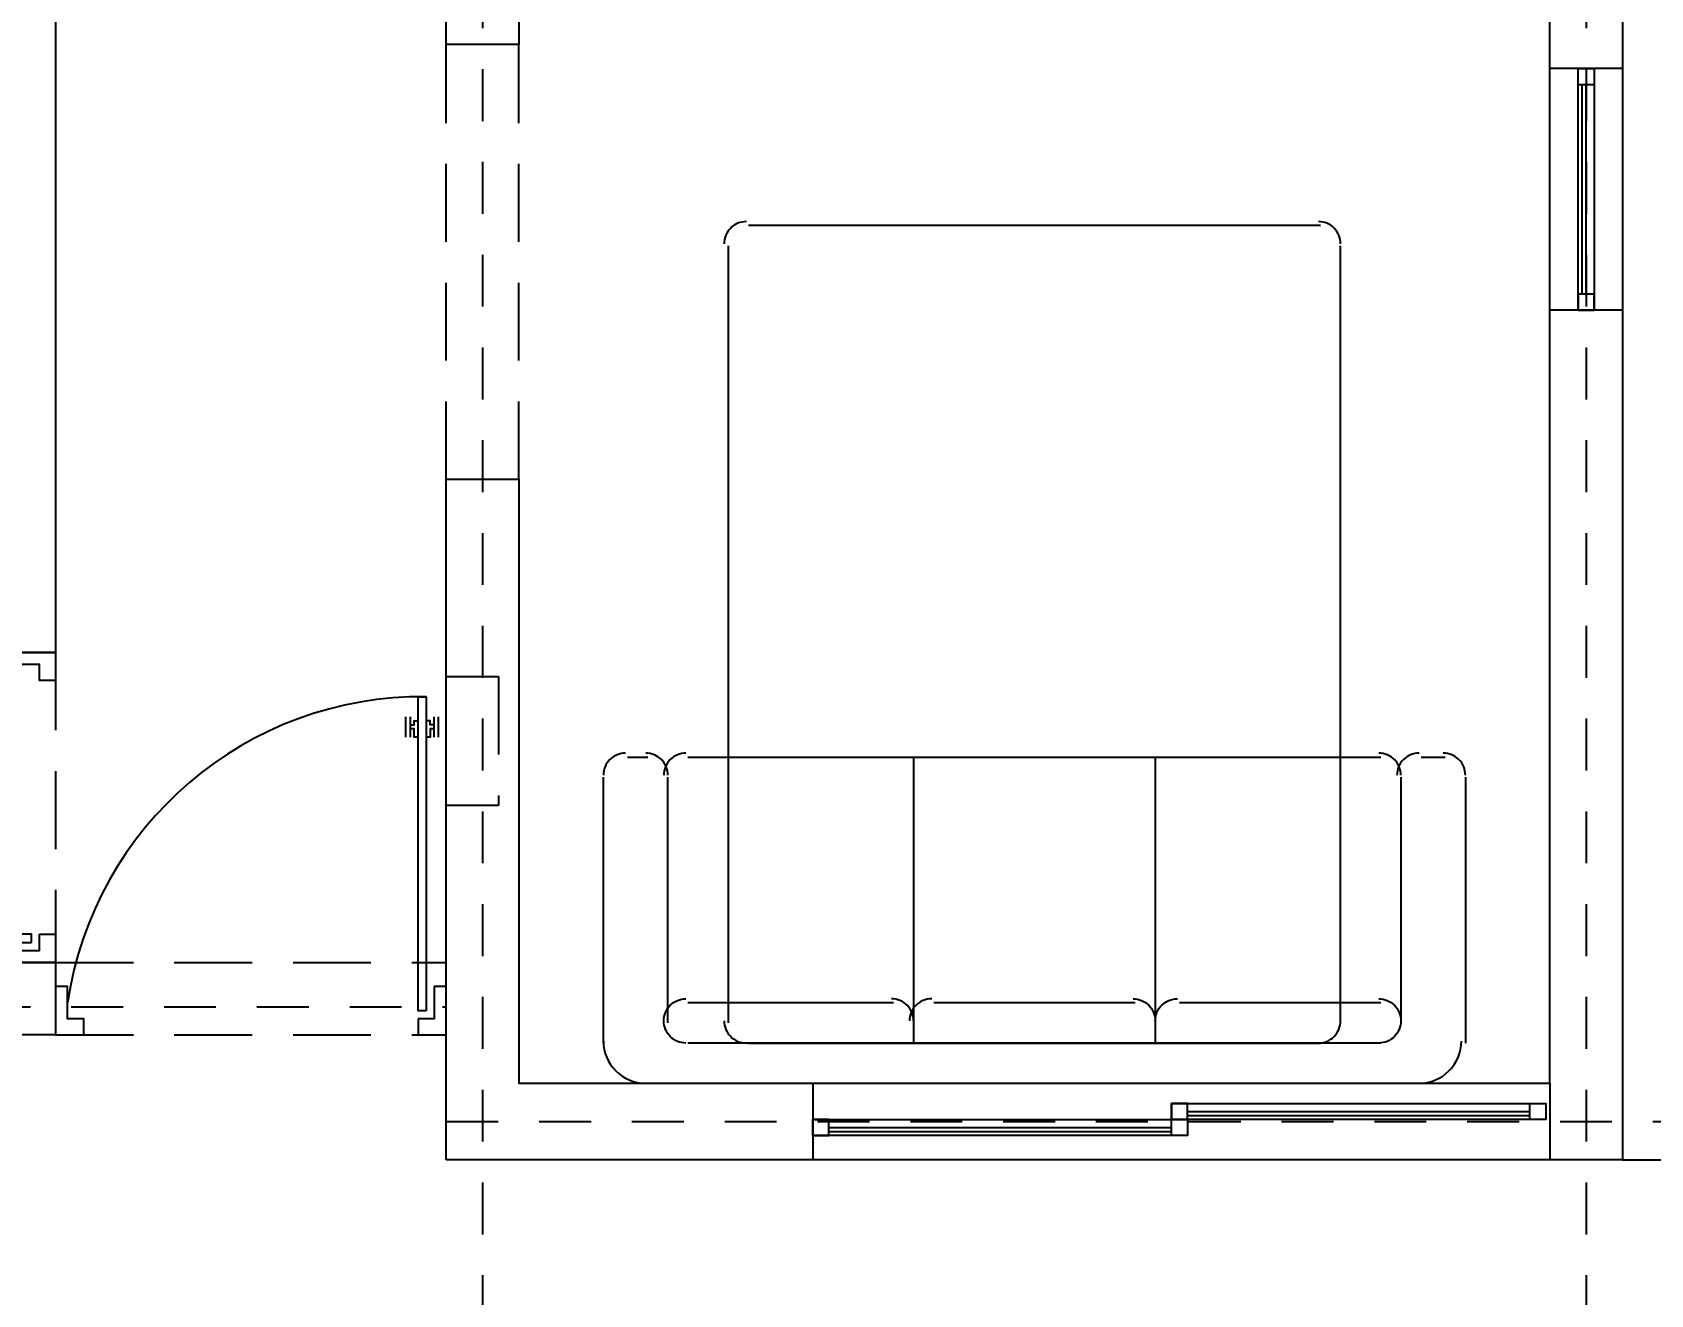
# Model space of a CAD drawing. Header units: metres. Extents: x -5 to 105, y 23 to 139.
# Drawn here: x 26.271 to 30.228, y 125.225 to 128.313 of the extents above; entities that cross this region are included whole.
import ezdxf

# ---------------------------------------------------------------- set-up
doc = ezdxf.new("R2010")
doc.units = ezdxf.units.M
doc.linetypes.add('DASHED2', pattern=[9.525, 6.35, -3.175])
for name, color, linetype in [('Cotas', 1, 'Continuous'), ('Ejes', 30, 'DASHED2'), ('Muebles', 41, 'Continuous'), ('Muros', 8, 'Continuous'), ('Proyecciones', 254, 'DASHED2'), ('Puertas', 33, 'Continuous'), ('Ventanas', 4, 'Continuous')]:
    doc.layers.add(name, color=color, linetype=linetype)
doc.styles.get("Standard").update_dxf_attribs({"font": 'arial.ttf'})
doc.dimstyles.new('Cotas', dxfattribs={"dimtxt": 0.15, "dimasz": 0.18, "dimexe": 0.18, "dimexo": 0.0625, "dimgap": 0.09, "dimtad": 0, "dimtih": 1, "dimtoh": 1, "dimzin": 0, "dimdsep": 46, "dimtxsty": 'Standard', "dimblk": 'ARCHTICK', "dimcen": 0.09, "dimse1": 1, "dimse2": 1, "dimclre": 30, "dimadec": 0, "dimazin": 0, "dimtfac": 1, "dimtofl": 0, "dimtmove": 0, "dimatfit": 3, "dimfxl": 1, "dimtolj": 1, "dimtzin": 0, "dimarcsym": 0})

# ---------------------------------------------------------------- blocks, each defined once
blk = doc.blocks.new('_ArchTick')
at = {"color": 0, "linetype": 'ByBlock', "const_width": 0.15}
blk.add_lwpolyline([(-0.5, -0.5), (0.5, 0.5)], dxfattribs=at)
blk = doc.blocks.new('*D57')
at = {"layer": 'Cotas', "color": 0, "lineweight": -2, "ltscale": 0.03, "transparency": 16777216}
for p, q in [((31.6528, 125.6483), (31.6528, 125.0796)), ((31.6528, 124.1803), (31.6528, 124.749))]:
    blk.add_line(p, q, dxfattribs=at)
at = {"layer": 'Defpoints', "color": 0, "ltscale": 0.03, "transparency": 16777216}
for p in [(29.9823, 125.6483), (30.9528, 124.1803), (31.6528, 124.1803)]:
    blk.add_point(p, dxfattribs=at)
at = {"layer": 'Cotas', "color": 0, "lineweight": -2, "ltscale": 0.03, "transparency": 16777216, "xscale": 0.18, "yscale": 0.18, "zscale": 0.18}
for p, rotation in [((31.6528, 125.6483), 90), ((31.6528, 124.1803), 270)]:
    blk.add_blockref('_ArchTick', p, dxfattribs=dict(at, rotation=rotation))
at = {"layer": 'Cotas', "color": 0, "ltscale": 0.03, "transparency": 16777216, "insert": (31.6528, 124.9143), "char_height": 0.15, "attachment_point": 5}
blk.add_mtext('\\A1;1.47', dxfattribs=at)
blk = doc.blocks.new('*D58')
at = {"layer": 'Cotas', "color": 0, "lineweight": -2, "ltscale": 0.03, "transparency": 16777216}
for p, q in [((31.6528, 129.0324), (31.6528, 127.507)), ((31.6528, 125.6483), (31.6528, 127.1737))]:
    blk.add_line(p, q, dxfattribs=at)
at = {"layer": 'Defpoints', "color": 0, "ltscale": 0.03, "transparency": 16777216}
for p in [(27.2829, 129.0324), (30.9528, 125.6483), (31.6528, 125.6483)]:
    blk.add_point(p, dxfattribs=at)
at = {"layer": 'Cotas', "color": 0, "lineweight": -2, "ltscale": 0.03, "transparency": 16777216, "xscale": 0.18, "yscale": 0.18, "zscale": 0.18}
for p, rotation in [((31.6528, 129.0324), 90), ((31.6528, 125.6483), 270)]:
    blk.add_blockref('_ArchTick', p, dxfattribs=dict(at, rotation=rotation))
at = {"layer": 'Cotas', "color": 0, "ltscale": 0.03, "transparency": 16777216, "insert": (31.6528, 127.3404), "char_height": 0.15, "attachment_point": 5}
blk.add_mtext('\\A1;3.38', dxfattribs=at)
blk = doc.blocks.new('Sill1')
at = {"lineweight": 25}
for points in [[(46.934, 139.7195), (45.535, 139.7195)], [(45.4857, 139.6703), (45.4857, 138.8624), (45.4857, 137.7688)], [(46.9832, 137.7688), (46.9832, 138.8821), (46.9832, 139.6703)], [(45.2394, 138.4191), (45.2887, 138.4191)], [(45.3872, 138.4191), (47.0818, 138.4191)], [(45.9389, 138.4191), (45.9389, 137.7688), (45.9389, 137.7196)], [(46.5301, 138.4191), (46.5301, 137.7688), (46.5301, 137.7196)], [(47.1803, 138.4191), (47.2394, 138.4191)], [(45.1803, 137.7196), (45.1803, 138.3698)], [(45.338, 137.7688), (45.338, 138.3698)], [(47.131, 138.3698), (47.131, 137.7688)], [(47.2887, 138.3698), (47.2887, 137.7196)], [(45.8897, 137.8181), (45.3872, 137.8181)], [(46.4808, 137.8181), (45.9882, 137.8181)], [(47.0818, 137.8181), (46.5892, 137.8181)], [(47.0818, 137.7196), (45.3872, 137.7196)], [(45.535, 137.7196), (46.934, 137.7196)]]:
    blk.add_lwpolyline(points, dxfattribs=at)
for points in [[(45.3823, 137.7196, -0.414214), (45.3281, 137.7738, -0.414214), (45.3823, 137.8279)], [(46.4759, 137.8279, -0.414214), (46.5301, 137.7738, -0.414214), (46.5842, 137.8279)], [(47.0768, 137.8279, -0.414214), (47.131, 137.7738, -0.414214), (47.0768, 137.7196)]]:
    blk.add_lwpolyline(points, format="xyb", dxfattribs=at)
for centre, radius, start, end in [((45.5301, 139.6752), 0.0542, 89.9995, 180.0005), ((46.9291, 139.6752), 0.0542, 359.9995, 90.0005), ((45.2345, 138.3747), 0.0542, 89.9999, 180.0001), ((45.2838, 138.3747), 0.0542, 359.9999, 90.0001), ((45.3823, 138.3747), 0.0542, 89.9999, 180.0001), ((47.0768, 138.3747), 0.0542, 359.9999, 90.0001), ((47.1754, 138.3747), 0.0542, 89.9999, 180.0001), ((47.2345, 138.3747), 0.0542, 359.9999, 90.0001), ((45.8848, 137.7738), 0.0542, 359.9999, 90.0001), ((45.9833, 137.7738), 0.0542, 89.9999, 180.0001), ((45.5301, 137.7738), 0.0542, 179.9995, 270.0005), ((46.9291, 137.7738), 0.0542, 269.9995, 0.0005), ((45.2838, 137.7245), 0.1034, 180, 270), ((47.1754, 137.7245), 0.1034, 270, 0)]:
    blk.add_arc(centre, radius, start, end, dxfattribs=at)
blk = doc.blocks.new('Puerta Ppal')
at = {"lineweight": 25}
for points in [[(44.7314, 137.7984), (44.7117, 137.7984), (44.7117, 138.5668), (44.7314, 138.5668)], [(43.825, 137.7393), (43.894, 137.7393), (43.894, 137.7787), (43.8546, 137.7787), (43.8546, 137.8575), (43.825, 137.8575)], [(44.7117, 137.7787), (44.7117, 137.7393), (44.7806, 137.7393), (44.7806, 137.8575), (44.7511, 137.8575), (44.7511, 137.7787)]]:
    blk.add_lwpolyline(points, close=True, dxfattribs=at)
for points in [[(44.6821, 138.4683), (44.6821, 138.5176)], [(44.692, 138.5176), (44.692, 138.4683)], [(44.692, 138.4979), (44.7018, 138.4979), (44.7018, 138.5077), (44.7117, 138.5077)], [(44.7117, 138.4683), (44.7018, 138.4683), (44.7018, 138.488), (44.692, 138.488)], [(44.7511, 138.4979), (44.7412, 138.4979), (44.7412, 138.5077), (44.7314, 138.5077)], [(44.7511, 138.488), (44.7412, 138.488), (44.7412, 138.4683), (44.7314, 138.4683)], [(44.7511, 138.4683), (44.7511, 138.5176)], [(44.7609, 138.5176), (44.7609, 138.4683)], [(44.692, 138.4683), (44.692, 138.4683)], [(44.692, 138.4585), (44.692, 138.4585)], [(44.7609, 138.4683), (44.7609, 138.4683)], [(44.7609, 138.4683), (44.7609, 138.4683)], [(44.7609, 138.4585), (44.7609, 138.4585)]]:
    blk.add_lwpolyline(points, dxfattribs=at)
blk.add_arc((44.7215, 137.6906), 0.8763, 89.3558, 171.6344, dxfattribs=at)
blk = doc.blocks.new('Puerta1')
at = {"lineweight": 25}
for points in [[(59.3419, 134.5769), (59.3419, 134.6163), (59.2729, 134.6163), (59.2729, 134.5079), (59.3025, 134.5079), (59.3025, 134.5769)], [(60.0315, 134.6163), (59.9625, 134.6163), (59.9625, 134.5769), (60.002, 134.5769), (60.002, 134.5079), (60.0315, 134.5079)], [(59.3222, 134.5572), (59.3419, 134.5572), (59.3419, 133.8872), (59.3222, 133.8872)]]:
    blk.add_lwpolyline(points, close=True, dxfattribs=at)
for points in [[(60.002, 134.5424), (59.9921, 134.4488), (59.9527, 134.3207), (59.8936, 134.2025), (59.8049, 134.0941), (59.7064, 134.0055), (59.5882, 133.9365), (59.4601, 133.8971), (59.3419, 133.8872)], [(59.2926, 133.9956), (59.2926, 133.9956)], [(59.2926, 133.9464), (59.2926, 133.9956)], [(59.3025, 133.9956), (59.3025, 133.9464)], [(59.3025, 133.9759), (59.3123, 133.9759), (59.3123, 133.9858), (59.3222, 133.9858)], [(59.3419, 133.9858), (59.3517, 133.9858), (59.3517, 133.9759), (59.3616, 133.9759)], [(59.3616, 133.9956), (59.3616, 133.9956)], [(59.3616, 133.9464), (59.3616, 133.9956)], [(59.3714, 133.9956), (59.3714, 133.9464)], [(59.2926, 133.9464), (59.2926, 133.9464)], [(59.2926, 133.9365), (59.2926, 133.9365)], [(59.3025, 133.9661), (59.3123, 133.9661), (59.3123, 133.9464), (59.3222, 133.9464)], [(59.3616, 133.9661), (59.3517, 133.9661), (59.3517, 133.9464), (59.3419, 133.9464)], [(59.3616, 133.9464), (59.3616, 133.9464)], [(59.3616, 133.9365), (59.3616, 133.9365)]]:
    blk.add_lwpolyline(points, dxfattribs=at)

msp = doc.modelspace()

# ---------------------------------------------------------------- linework, layer by layer
at = {"layer": 'Ejes', "ltscale": 0.02}
for points in [[(27.3716, 138.4382), (27.3716, 118.3361)], [(30.071, 138.4382), (30.071, 118.3361)], [(22.9607, 125.9291), (27.2829, 125.9291)], [(27.2829, 125.6483), (32.7528, 125.6483)]]:
    msp.add_lwpolyline(points, dxfattribs=at)
at = {"layer": 'Muros'}
for points in [[(30.1597, 125.5547), (30.9478, 125.5547), (30.9478, 136.2146), (27.0366, 136.2146), (27.0366, 134.7072)], [(30.1597, 128.2246), (29.9823, 128.2246)], [(30.1597, 127.6335), (29.9823, 127.6335)], [(28.1794, 125.7419), (28.1794, 125.5547)], [(29.9823, 125.7419), (29.9823, 125.5547)]]:
    msp.add_lwpolyline(points, dxfattribs=at)
for points in [[(25.0957, 120.1361), (24.7608, 120.1361), (24.7608, 134.7072), (27.677, 134.7072), (27.677, 134.5299), (24.9381, 134.5299), (24.9381, 128.5201), (26.3272, 128.5201), (26.3272, 126.796), (26.1401, 126.796), (26.1401, 128.3428), (24.9381, 128.3428), (24.9381, 126.0374), (26.3272, 126.0374), (26.3272, 125.8601), (25.0957, 125.8601)], [(27.2829, 125.5547), (27.2829, 127.2197), (27.4602, 127.2197), (27.4602, 125.7419), (29.9823, 125.7419), (29.9823, 128.9438), (27.4602, 128.9438), (27.4602, 128.2837), (27.2829, 128.2837), (27.2829, 129.9881), (27.4602, 129.9881), (27.4602, 129.1211), (29.9823, 129.1211), (29.9823, 134.7072), (30.1597, 134.7072), (30.1597, 125.5547)]]:
    msp.add_lwpolyline(points, close=True, dxfattribs=at)
at = {"layer": 'Proyecciones', "ltscale": 0.03}
for points in [[(27.2829, 127.2197), (27.2829, 128.2837)], [(27.4602, 127.2197), (27.4602, 128.2837)], [(26.3272, 126.796), (26.3272, 126.0374), (27.2829, 126.0374)], [(27.2829, 126.7369), (27.411, 126.7369), (27.411, 126.4217), (27.2829, 126.4217)], [(26.3272, 125.8601), (27.2829, 125.8601)], [(26.3272, 125.8601), (27.2829, 125.8601)]]:
    msp.add_lwpolyline(points, dxfattribs=at)
at = {"layer": 'Ventanas'}
for points in [[(30.0513, 127.6335), (30.0907, 127.6335), (30.0907, 127.6729), (30.0513, 127.6729), (30.0513, 127.6335), (30.0513, 128.2246), (30.0907, 128.2246), (30.0907, 127.6335)], [(30.0907, 128.2246), (30.0907, 128.1852), (30.0513, 128.1852), (30.0513, 128.2246)], [(29.0563, 125.6926), (29.0563, 125.6532), (29.0957, 125.6532), (29.0957, 125.6926), (29.0563, 125.6926), (29.9725, 125.6926), (29.9725, 125.6532), (29.0563, 125.6532)], [(29.9725, 125.6532), (29.9331, 125.6532), (29.9331, 125.6926), (29.9725, 125.6926)], [(28.1794, 125.6532), (28.1794, 125.6138), (28.2188, 125.6138), (28.2188, 125.6532), (28.1794, 125.6532), (29.0957, 125.6532), (29.0957, 125.6138), (28.1794, 125.6138)], [(29.0957, 125.6138), (29.0563, 125.6138), (29.0563, 125.6532), (29.0957, 125.6532)]]:
    msp.add_lwpolyline(points, close=True, dxfattribs=at)
for points in [[(30.0612, 127.6729), (30.0612, 128.1852)], [(30.071, 127.6729), (30.071, 128.1852)], [(29.0957, 125.6729), (29.9331, 125.6729)], [(28.2188, 125.6335), (29.0563, 125.6335)], [(29.0957, 125.6631), (29.9331, 125.6631)], [(28.2188, 125.6237), (29.0563, 125.6237)]]:
    msp.add_lwpolyline(points, dxfattribs=at)

# ---------------------------------------------------------------- block references
at = {"layer": 'Muebles'}
msp.add_blockref('Sill1', (-17.5132, -11.8792), dxfattribs=at)
at = {"layer": 'Puertas', "xscale": -1, "rotation": 270}
msp.add_blockref('Puerta1', (-108.289, 66.7645), dxfattribs=at)
at = {"layer": 'Puertas'}
msp.add_blockref('Puerta Ppal', (-17.4977, -11.8792), dxfattribs=at)

# ---------------------------------------------------------------- dimensions: what is measured, and where the dimension line sits
at = {"layer": 'Cotas', "ltscale": 0.03}
for base, p1, p2, picture, middle in [((31.6528, 125.6483), (27.2829, 129.0324), (30.9528, 125.6483), '*D58', (31.6528, 127.3404)), ((31.6528, 124.1803), (29.9823, 125.6483), (30.9528, 124.1803), '*D57', (31.6528, 124.9143))]:
    dim = msp.add_linear_dim(base=base, p1=p1, p2=p2, angle=90, dimstyle='Cotas', dxfattribs=at)
    dim.commit()
    dim.dimension.update_dxf_attribs({"geometry": picture, "text_midpoint": middle})

doc.saveas('drawing.dxf')
